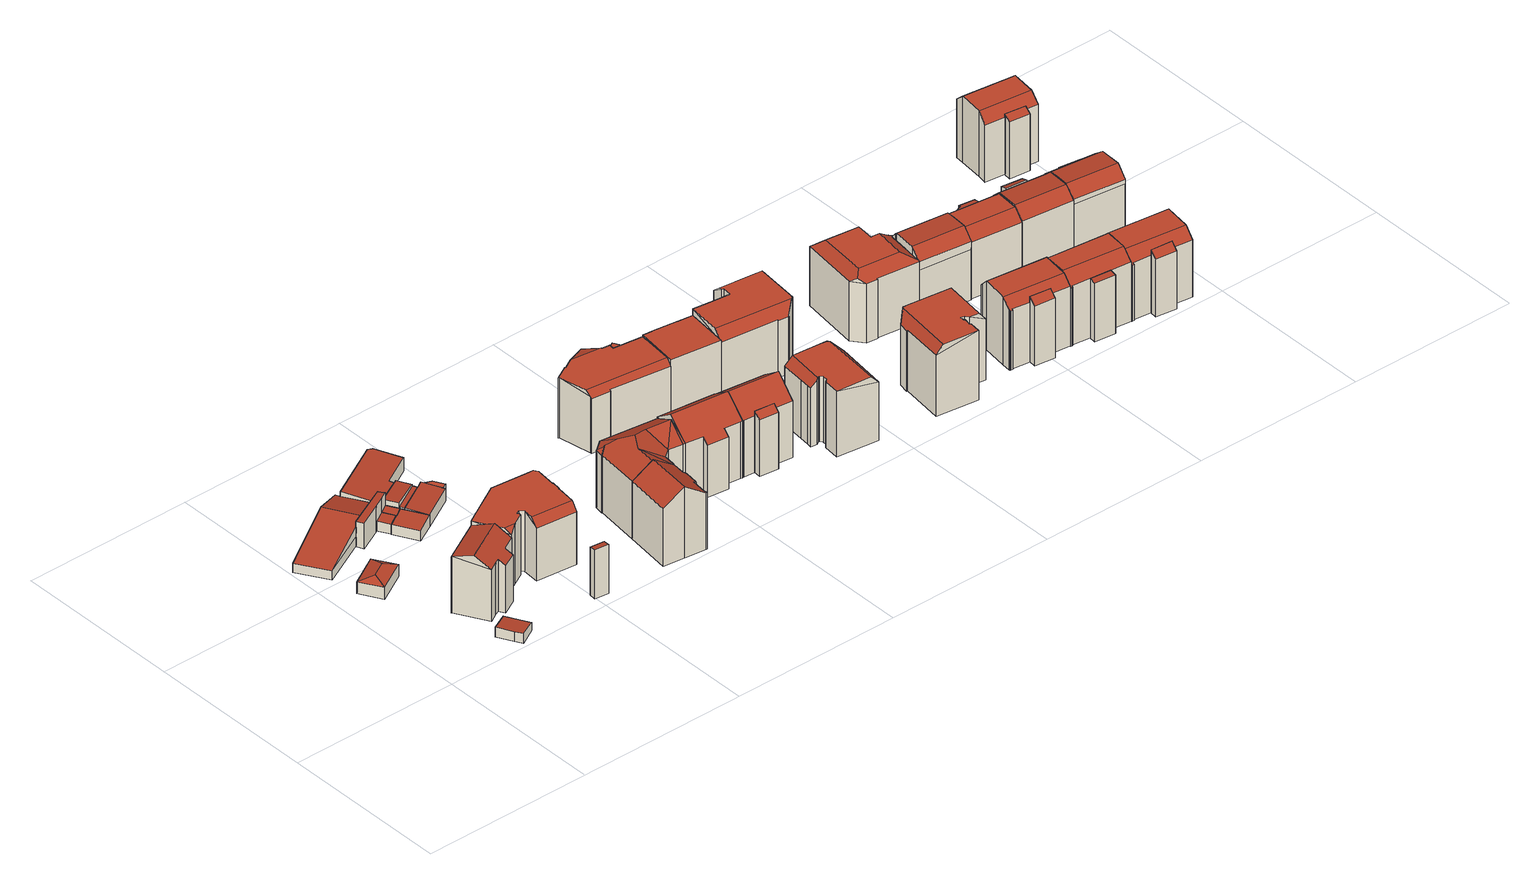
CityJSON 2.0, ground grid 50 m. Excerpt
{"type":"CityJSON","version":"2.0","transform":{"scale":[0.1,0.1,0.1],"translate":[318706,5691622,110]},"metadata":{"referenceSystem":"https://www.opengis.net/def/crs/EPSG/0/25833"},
"CityObjects":{
"building1":{"type":"Building","attributes":{"Dachtyp_tdc":"tdcHipRoof","Gemeindeschluessel":14713000,"Dachneigung":18.07,"QualitaetDacherkennung":78,"Geometrietyp2DReferenz":"3000","function":"31001_2000","roofType":"3200","measuredHeight":4.91},"geometry":[{"type":"MultiSurface","lod":"2","boundaries":[[[0,1,2,3]],[[1,4,5,2]],[[4,6,7,5]],[[6,0,3,7]],[[4,1,8]],[[0,6,9]],[[1,0,9,8]],[[6,4,8,9]],[[3,2,5,7]]],"semantics":{"surfaces":[{"type":"WallSurface"},{"type":"RoofSurface"},{"type":"GroundSurface"}],"values":[0,0,0,0,1,1,1,1,2]}}]},
"building2":{"type":"Building","attributes":{"Dachtyp_tdc":"tdcPolyFlatRoof","Gemeindeschluessel":14713000,"Dachneigung":5.74,"QualitaetDacherkennung":55,"Geometrietyp2DReferenz":"3000","function":"31001_9998","roofType":"2100","measuredHeight":3.02},"geometry":[{"type":"MultiSurface","lod":"2","boundaries":[[[10,11,12,13]],[[11,14,15,12]],[[14,16,17,15]],[[16,18,19,17]],[[18,20,21,19]],[[20,22,23,21]],[[22,10,13,23]],[[22,20,18,16,14,11,10]],[[13,12,15,17,19,21,23]]],"semantics":{"surfaces":[{"type":"WallSurface"},{"type":"RoofSurface"},{"type":"GroundSurface"}],"values":[0,0,0,0,0,0,0,1,2]}}]},
"building3":{"type":"Building","attributes":{"Dachtyp_tdc":"tdcFreeFormRoof","Gemeindeschluessel":14713000,"Dachneigung":18.48,"QualitaetDacherkennung":32,"Geometrietyp2DReferenz":"3000","function":"31001_9998","roofType":"5000","measuredHeight":19.09},"geometry":[{"type":"MultiSurface","lod":"2","boundaries":[[[24,25,26,27]],[[25,28,29,26]],[[28,30,31,29]],[[30,32,33,31]],[[32,34,35,33]],[[34,36,37,35]],[[36,38,39,37]],[[38,40,41,39]],[[40,42,43,41]],[[42,24,27,43]],[[44,45,25,24,42]],[[30,28,45,44,40,38,36,34,32]],[[28,25,45]],[[42,40,44]],[[27,26,29,31,33,35,37,39,41,43]]],"semantics":{"surfaces":[{"type":"WallSurface"},{"type":"RoofSurface"},{"type":"GroundSurface"}],"values":[0,0,0,0,0,0,0,0,0,0,1,1,0,0,2]}}]},
"building4":{"type":"Building","attributes":{"Gemeindeschluessel":14713000,"Geometrietyp2DReferenz":"3000","function":"31001_2000","roofType":"9999"},"children":["building4-1","building4-2"]},
"building4-1":{"type":"BuildingPart","attributes":{"Dachtyp_tdc":"tdcGableRoof","Dachneigung":11,"QualitaetDacherkennung":10,"Geometrietyp2DReferenz":"3000","roofType":"3100","measuredHeight":6.54},"parents":["building4"],"geometry":[{"type":"MultiSurface","lod":"2","boundaries":[[[46,47,48,49]],[[47,50,51,48]],[[50,52,53,51]],[[54,55,56,57]],[[55,46,49,56]],[[46,55,58,59,60]],[[61,62,63,60,59]],[[47,63,62,50]],[[46,60,63,47]],[[50,62,61,52]],[[54,58,55]],[[49,48,51,53,57,56]],[[57,53,52,54]],[[52,61,59,58,54]]],"semantics":{"surfaces":[{"type":"WallSurface"},{"type":"RoofSurface"},{"type":"GroundSurface"},{"type":"ClosureSurface"}],"values":[0,0,0,0,0,1,1,0,0,0,0,2,3,3]}}]},
"building4-2":{"type":"BuildingPart","attributes":{"Dachtyp_tdc":"tdcPolyFlatRoof","Dachneigung":2.88,"QualitaetDacherkennung":44,"Geometrietyp2DReferenz":"3000","roofType":"2100","measuredHeight":7.7},"parents":["building4"],"geometry":[{"type":"MultiSurface","lod":"2","boundaries":[[[64,65,66,53,52,61]],[[65,67,68,66]],[[67,69,70,68]],[[69,71,72,70]],[[71,73,74,72]],[[73,75,58,54,57,74]],[[73,71,69,67,65,64,75]],[[57,53,66,68,70,72,74]],[[61,59,58,75,64]],[[52,53,57,54]],[[52,54,58,59,61]]],"semantics":{"surfaces":[{"type":"WallSurface"},{"type":"RoofSurface"},{"type":"GroundSurface"},{"type":"ClosureSurface"}],"values":[0,0,0,0,0,0,1,2,0,3,3]}}]},
"building5":{"type":"Building","attributes":{"Dachtyp_tdc":"tdcPolyFlatRoof","Gemeindeschluessel":14713000,"Dachneigung":5.19,"QualitaetDacherkennung":68,"Geometrietyp2DReferenz":"3000","function":"31001_2000","roofType":"2100","measuredHeight":3.35},"geometry":[{"type":"MultiSurface","lod":"2","boundaries":[[[76,77,78,79]],[[77,80,81,78]],[[80,82,83,81]],[[82,76,79,83]],[[82,80,77,76]],[[79,78,81,83]]],"semantics":{"surfaces":[{"type":"WallSurface"},{"type":"RoofSurface"},{"type":"GroundSurface"}],"values":[0,0,0,0,1,2]}}]},
"building6":{"type":"Building","attributes":{"Dachtyp_tdc":"tdcPolyFlatRoof","Gemeindeschluessel":14713000,"Dachneigung":5.68,"QualitaetDacherkennung":76,"Geometrietyp2DReferenz":"3000","function":"31001_2000","roofType":"2100","measuredHeight":3.63},"geometry":[{"type":"MultiSurface","lod":"2","boundaries":[[[80,84,85,86]],[[84,87,88,85]],[[87,89,90,88]],[[89,91,92,90]],[[91,93,94,92]],[[91,89,87,84,80,93]],[[94,86,85,88,90,92]],[[93,80,86,94]]],"semantics":{"surfaces":[{"type":"WallSurface"},{"type":"RoofSurface"},{"type":"GroundSurface"}],"values":[0,0,0,0,0,1,2,0]}}]},
"building7":{"type":"Building","attributes":{"Dachtyp_tdc":"tdcPolyFlatRoof","Gemeindeschluessel":14713000,"Dachneigung":4.72,"QualitaetDacherkennung":60,"Geometrietyp2DReferenz":"3000","function":"31001_2000","roofType":"2100","measuredHeight":3.56},"geometry":[{"type":"MultiSurface","lod":"2","boundaries":[[[77,95,96,78]],[[95,97,98,96]],[[97,87,99,98]],[[87,84,100,99]],[[84,80,81,100]],[[80,77,78,81]],[[80,84,87,97,95,77]],[[78,96,98,99,100,81]]],"semantics":{"surfaces":[{"type":"WallSurface"},{"type":"RoofSurface"},{"type":"GroundSurface"}],"values":[0,0,0,0,0,0,1,2]}}]},
"building8":{"type":"Building","attributes":{"Dachtyp_tdc":"tdcPolyFlatRoof","Gemeindeschluessel":14713000,"Dachneigung":9.49,"QualitaetDacherkennung":39,"Geometrietyp2DReferenz":"3000","function":"31001_9998","roofType":"2100","measuredHeight":14.93},"geometry":[{"type":"MultiSurface","lod":"2","boundaries":[[[101,102,103,104]],[[102,105,106,103]],[[105,107,108,106]],[[107,101,104,108]],[[107,105,102,101]],[[104,103,106,108]]],"semantics":{"surfaces":[{"type":"WallSurface"},{"type":"RoofSurface"},{"type":"GroundSurface"}],"values":[0,0,0,0,1,2]}}]},
"building9":{"type":"Building","attributes":{"Dachtyp_tdc":"tdcFreeFormRoof","Gemeindeschluessel":14713000,"Dachneigung":0.227,"QualitaetDacherkennung":44,"Geometrietyp2DReferenz":"3000","function":"31001_9998","roofType":"5000","measuredHeight":18.37},"geometry":[{"type":"MultiSurface","lod":"2","boundaries":[[[109,110,111,112]],[[110,113,114,111]],[[113,115,116,114]],[[115,117,118,116]],[[117,119,120,118]],[[119,121,122,120]],[[121,123,124,122]],[[123,125,126,124]],[[125,127,128,126]],[[127,129,130,128]],[[129,131,132,130]],[[131,133,134,132]],[[133,135,136,134]],[[135,137,138,136]],[[137,139,140,138]],[[139,141,142,140]],[[141,109,112,142]],[[143,144,117]],[[135,145,146,137]],[[147,123,121,148]],[[148,119,144,143,115,113,110,109,141,139,146,145,133,131,129,127,125,147]],[[125,123,147]],[[135,133,145]],[[139,137,146]],[[117,115,143]],[[121,119,148]],[[119,117,144]],[[112,111,114,116,118,120,122,124,126,128,130,132,134,136,138,140,142]]],"semantics":{"surfaces":[{"type":"WallSurface"},{"type":"RoofSurface"},{"type":"GroundSurface"}],"values":[0,0,0,0,0,0,0,0,0,0,0,0,0,0,0,0,0,1,1,1,1,0,0,0,0,0,0,2]}}]},
"building10":{"type":"Building","attributes":{"Dachtyp_tdc":"tdcPolyFlatRoof","Gemeindeschluessel":14713000,"Dachneigung":3.42,"QualitaetDacherkennung":77,"Geometrietyp2DReferenz":"3000","function":"31001_2000","roofType":"2100","measuredHeight":5.29},"geometry":[{"type":"MultiSurface","lod":"2","boundaries":[[[149,150,151,152]],[[150,153,154,151]],[[153,155,156,154]],[[155,157,158,156]],[[157,149,152,158]],[[157,155,153,150,149]],[[152,151,154,156,158]]],"semantics":{"surfaces":[{"type":"WallSurface"},{"type":"RoofSurface"},{"type":"GroundSurface"}],"values":[0,0,0,0,0,1,2]}}]},
"building11":{"type":"Building","attributes":{"Dachtyp_tdc":"tdcPolyFlatRoof","Gemeindeschluessel":14713000,"Dachneigung":5.89,"QualitaetDacherkennung":80,"Geometrietyp2DReferenz":"3000","function":"31001_2000","roofType":"2100","measuredHeight":5},"geometry":[{"type":"MultiSurface","lod":"2","boundaries":[[[159,160,161,162]],[[160,163,164,161]],[[163,165,166,164]],[[165,167,168,166]],[[167,169,170,168]],[[169,171,172,170]],[[171,159,162,172]],[[171,169,167,165,163,160,159]],[[162,161,164,166,168,170,172]]],"semantics":{"surfaces":[{"type":"WallSurface"},{"type":"RoofSurface"},{"type":"GroundSurface"}],"values":[0,0,0,0,0,0,0,1,2]}}]},
"building12":{"type":"Building","attributes":{"Gemeindeschluessel":14713000,"Geometrietyp2DReferenz":"3000","function":"31001_2000","roofType":"9999"},"children":["building12-1","building12-2","building12-3"]},
"building12-1":{"type":"BuildingPart","attributes":{"Dachtyp_tdc":"tdcPolyFlatRoof","Dachneigung":3.79,"QualitaetDacherkennung":78,"Geometrietyp2DReferenz":"3000","roofType":"2100","measuredHeight":4.18},"parents":["building12"],"geometry":[{"type":"MultiSurface","lod":"2","boundaries":[[[89,173,174,90]],[[175,176,177,178,179]],[[180,181,182,183,184]],[[181,89,90,182]],[[181,180,176,175,173,89]],[[90,174,179,178,183,182]],[[179,174,173,175]],[[180,184,177,176]],[[184,183,178,177]]],"semantics":{"surfaces":[{"type":"WallSurface"},{"type":"RoofSurface"},{"type":"GroundSurface"},{"type":"ClosureSurface"}],"values":[0,0,0,0,1,2,3,0,3]}}]},
"building12-2":{"type":"BuildingPart","attributes":{"Dachtyp_tdc":"tdcPolyFlatRoof","Dachneigung":0,"QualitaetDacherkennung":67,"Geometrietyp2DReferenz":"3000","roofType":"1000","measuredHeight":3.18},"parents":["building12"],"geometry":[{"type":"MultiSurface","lod":"2","boundaries":[[[177,185,186,178]],[[185,187,188,186]],[[187,189,190,188]],[[189,184,183,190]],[[184,189,187,185,177]],[[178,186,188,190,183]],[[178,183,184,177]]],"semantics":{"surfaces":[{"type":"WallSurface"},{"type":"RoofSurface"},{"type":"GroundSurface"},{"type":"ClosureSurface"}],"values":[0,0,0,0,1,2,3]}}]},
"building12-3":{"type":"BuildingPart","attributes":{"Dachtyp_tdc":"tdcPolyFlatRoof","Dachneigung":3.1,"QualitaetDacherkennung":46,"Geometrietyp2DReferenz":"3000","roofType":"2100","measuredHeight":4.29},"parents":["building12"],"geometry":[{"type":"MultiSurface","lod":"2","boundaries":[[[191,192,88,174,173]],[[192,193,156,88]],[[193,194,154,156]],[[194,195,175,179,154]],[[195,194,193,192,191]],[[174,88,156,154,179]],[[173,175,195,191]],[[173,174,179,175]]],"semantics":{"surfaces":[{"type":"WallSurface"},{"type":"RoofSurface"},{"type":"GroundSurface"},{"type":"ClosureSurface"}],"values":[0,0,0,0,1,2,0,3]}}]},
"building13":{"type":"Building","attributes":{"Dachtyp_tdc":"tdcGableRoof","Gemeindeschluessel":14713000,"Dachneigung":33.8,"QualitaetDacherkennung":91,"Geometrietyp2DReferenz":"3000","function":"31001_9998","roofType":"3100","measuredHeight":21.6},"geometry":[{"type":"MultiSurface","lod":"2","boundaries":[[[196,197,198,199]],[[197,200,201,198]],[[200,202,203,201]],[[202,204,205,203]],[[204,206,207,205]],[[206,208,209,207]],[[208,210,211,209]],[[210,212,213,211]],[[212,214,215,213]],[[214,216,217,215]],[[216,218,219,217]],[[218,220,221,219]],[[220,222,223,221]],[[222,224,225,223]],[[224,196,199,225]],[[220,218,216,214]],[[214,212,210,208,206,204,202,200,197,196,224,222,220]],[[199,198,201,203,205,207,209,211,213,215,217,219,221,223,225]]],"semantics":{"surfaces":[{"type":"WallSurface"},{"type":"RoofSurface"},{"type":"GroundSurface"}],"values":[0,0,0,0,0,0,0,0,0,0,0,0,0,0,0,1,1,2]}}]},
"building14":{"type":"Building","attributes":{"Dachtyp_tdc":"tdcFreeFormRoof","Gemeindeschluessel":14713000,"Dachneigung":29.06,"QualitaetDacherkennung":11,"Geometrietyp2DReferenz":"3000","function":"31001_9998","roofType":"5000","measuredHeight":21.91},"geometry":[{"type":"MultiSurface","lod":"2","boundaries":[[[226,227,228,219]],[[227,229,230,228]],[[229,231,232,230]],[[231,233,234,232]],[[233,235,236,234]],[[235,237,238,236]],[[237,239,240,238]],[[239,241,242,240]],[[241,243,244,242]],[[243,245,246,244]],[[245,247,248,246]],[[247,222,223,248]],[[222,226,219,223]],[[245,222,247]],[[249,222,245]],[[222,249,250]],[[251,252,249,245,243]],[[253,241,239]],[[253,243,241]],[[243,253,251]],[[253,239,237]],[[254,252,251,253,237,235]],[[255,256,257,254,235,233]],[[255,233,231]],[[256,255,231,229]],[[257,256,229,227]],[[250,249,252,254,257,227,226]],[[250,226,222]],[[219,228,230,232,234,236,238,240,242,244,246,248,223]]],"semantics":{"surfaces":[{"type":"WallSurface"},{"type":"RoofSurface"},{"type":"GroundSurface"}],"values":[0,0,0,0,0,0,0,0,0,0,0,0,0,1,1,1,1,1,1,1,0,1,1,1,1,1,1,0,2]}}]},
"building15":{"type":"Building","attributes":{"Dachtyp_tdc":"tdcFreeFormRoof","Gemeindeschluessel":14713000,"Dachneigung":38.39,"QualitaetDacherkennung":67,"Geometrietyp2DReferenz":"3000","function":"31001_9998","roofType":"5000","measuredHeight":22.38},"geometry":[{"type":"MultiSurface","lod":"2","boundaries":[[[258,259,260,261]],[[259,262,240,260]],[[262,263,238,240]],[[263,264,265,238]],[[264,266,267,265]],[[266,268,269,267]],[[268,270,271,269]],[[270,272,273,271]],[[272,258,261,273]],[[274,264,263,275]],[[259,258,272,270,268,266,274,275,262]],[[263,262,275]],[[266,264,274]],[[261,260,240,238,265,267,269,271,273]]],"semantics":{"surfaces":[{"type":"WallSurface"},{"type":"RoofSurface"},{"type":"GroundSurface"}],"values":[0,0,0,0,0,0,0,0,0,1,1,0,0,2]}}]},
"building16":{"type":"Building","attributes":{"Dachtyp_tdc":"tdcFreeFormRoof","Gemeindeschluessel":14713000,"Dachneigung":1.57,"QualitaetDacherkennung":54,"Geometrietyp2DReferenz":"3000","function":"31001_9998","roofType":"5000","measuredHeight":18.55},"geometry":[{"type":"MultiSurface","lod":"2","boundaries":[[[276,277,278,279]],[[277,280,281,278]],[[280,282,283,281]],[[282,284,285,283]],[[284,286,287,285]],[[286,288,289,287]],[[288,290,291,289]],[[290,292,293,291]],[[292,294,295,293]],[[294,296,297,295]],[[296,298,299,297]],[[298,300,301,299]],[[300,302,303,301]],[[302,276,279,303]],[[280,277,276,304,305,284,282]],[[306,294,307]],[[304,302,300,298,296,306,307,292,290,288,286,305]],[[296,294,306]],[[276,302,304]],[[286,284,305]],[[294,292,307]],[[279,278,281,283,285,287,289,291,293,295,297,299,301,303]]],"semantics":{"surfaces":[{"type":"WallSurface"},{"type":"RoofSurface"},{"type":"GroundSurface"}],"values":[0,0,0,0,0,0,0,0,0,0,0,0,0,0,1,1,1,0,0,0,0,2]}}]},
"building17":{"type":"Building","attributes":{"Gemeindeschluessel":14713000,"Geometrietyp2DReferenz":"3000","function":"31001_9998","roofType":"9999"},"children":["building17-1","building17-2"]},
"building17-1":{"type":"BuildingPart","attributes":{"Dachtyp_tdc":"tdcPolyFlatRoof","Dachneigung":35.93,"QualitaetDacherkennung":32,"Geometrietyp2DReferenz":"3000","roofType":"2100","measuredHeight":18.61},"parents":["building17"],"geometry":[{"type":"MultiSurface","lod":"2","boundaries":[[[308,309,310,311,312]],[[309,313,314,310]],[[313,315,316,314]],[[315,317,318,316]],[[317,319,320,318]],[[319,317,315,313,309,308]],[[311,310,314,316,318]],[[312,320,319,308]],[[312,311,318,320]]],"semantics":{"surfaces":[{"type":"WallSurface"},{"type":"RoofSurface"},{"type":"GroundSurface"},{"type":"ClosureSurface"}],"values":[0,0,0,0,0,1,2,0,3]}}]},
"building17-2":{"type":"BuildingPart","attributes":{"Dachtyp_tdc":"tdcGableRoof","Dachneigung":39.02,"QualitaetDacherkennung":74,"Geometrietyp2DReferenz":"3000","roofType":"3100","measuredHeight":22.21},"parents":["building17"],"geometry":[{"type":"MultiSurface","lod":"2","boundaries":[[[320,321,322,318]],[[321,266,323,322]],[[266,324,325,323]],[[324,326,327,325]],[[326,328,329,327]],[[328,330,331,329]],[[330,332,333,331]],[[332,334,335,333]],[[334,336,310,335]],[[336,312,311,310]],[[332,330,328,326,324]],[[324,266,321,320,312,336,334,332]],[[311,318,322,323,325,327,329,331,333,335,310]],[[320,318,311,312]]],"semantics":{"surfaces":[{"type":"WallSurface"},{"type":"RoofSurface"},{"type":"GroundSurface"},{"type":"ClosureSurface"}],"values":[0,0,0,0,0,0,0,0,0,0,1,1,2,3]}}]},
"building18":{"type":"Building","attributes":{"Dachtyp_tdc":"tdcPolyFlatRoof","Gemeindeschluessel":14713000,"Dachneigung":0,"QualitaetDacherkennung":0,"Geometrietyp2DReferenz":"3000","BezugspunktDach":"2000","function":"31001_9998","measuredHeight":3},"geometry":[{"type":"MultiSurface","lod":"2","boundaries":[[[337,338,339,340]],[[340,339,341,342]],[[339,338,343,341]],[[338,337,344,343]],[[337,340,342,344]],[[342,341,343,344]]],"semantics":{"surfaces":[{"type":"RoofSurface"},{"type":"WallSurface"},{"type":"GroundSurface"}],"values":[0,1,1,1,1,2]}}]},
"building19":{"type":"Building","attributes":{"Gemeindeschluessel":14713000,"Geometrietyp2DReferenz":"3000","function":"31001_9998","roofType":"9999"},"children":["building19-1","building19-2"]},
"building19-1":{"type":"BuildingPart","attributes":{"Dachtyp_tdc":"tdcPolyFlatRoof","Dachneigung":0,"QualitaetDacherkennung":31,"Geometrietyp2DReferenz":"3000","roofType":"1000","measuredHeight":18.47},"parents":["building19"],"geometry":[{"type":"MultiSurface","lod":"2","boundaries":[[[345,346,347]],[[345,348,349,346]],[[348,350,351,349]],[[350,352,353,351]],[[352,354,355,353]],[[354,356,357,355]],[[356,358,357]],[[354,352,350,348,345,356]],[[346,349,351,353,355,357]],[[347,358,356,345]],[[347,346,357,358]]],"semantics":{"surfaces":[{"type":"WallSurface"},{"type":"RoofSurface"},{"type":"GroundSurface"},{"type":"ClosureSurface"}],"values":[0,0,0,0,0,0,0,1,2,0,3]}}]},
"building19-2":{"type":"BuildingPart","attributes":{"Dachtyp_tdc":"tdcPolyFlatRoof","Dachneigung":27.73,"QualitaetDacherkennung":51,"Geometrietyp2DReferenz":"3000","roofType":"2100","measuredHeight":17.2},"parents":["building19"],"geometry":[{"type":"MultiSurface","lod":"2","boundaries":[[[359,360,361,362]],[[360,363,364,361]],[[363,347,346,364]],[[363,360,359,358,347]],[[346,362,357,362,361,364]],[[358,357,362,359]],[[358,359,362,346,347]]],"semantics":{"surfaces":[{"type":"WallSurface"},{"type":"RoofSurface"},{"type":"GroundSurface"},{"type":"ClosureSurface"}],"values":[0,0,0,1,2,3,3]}}]},
"building20":{"type":"Building","attributes":{"Dachtyp_tdc":"tdcPolyFlatRoof","Gemeindeschluessel":14713000,"Dachneigung":0,"QualitaetDacherkennung":54,"Geometrietyp2DReferenz":"3000","function":"31001_9998","roofType":"1000","measuredHeight":3.31},"geometry":[{"type":"MultiSurface","lod":"2","boundaries":[[[365,366,367,368]],[[366,369,370,367]],[[369,371,372,370]],[[371,373,374,372]],[[373,365,368,374]],[[373,371,369,366,365]],[[368,367,370,372,374]]],"semantics":{"surfaces":[{"type":"WallSurface"},{"type":"RoofSurface"},{"type":"GroundSurface"}],"values":[0,0,0,0,0,1,2]}}]},
"building21":{"type":"Building","attributes":{"Dachtyp_tdc":"tdcFreeFormRoof","Gemeindeschluessel":14713000,"Dachneigung":42.99,"QualitaetDacherkennung":1,"Geometrietyp2DReferenz":"3000","function":"31001_9998","roofType":"5000","measuredHeight":5.32},"geometry":[{"type":"MultiSurface","lod":"2","boundaries":[[[375,376,377,378]],[[376,379,380,377]],[[379,381,382,380]],[[381,383,384,382]],[[383,375,378,384]],[[381,379,385,386,383]],[[386,385,376,375]],[[379,376,385]],[[375,383,386]],[[378,377,380,382,384]]],"semantics":{"surfaces":[{"type":"WallSurface"},{"type":"RoofSurface"},{"type":"GroundSurface"}],"values":[0,0,0,0,0,1,1,0,0,2]}}]},
"building22":{"type":"Building","attributes":{"Dachtyp_tdc":"tdcFreeFormRoof","Gemeindeschluessel":14713000,"Dachneigung":1.18,"QualitaetDacherkennung":62,"Geometrietyp2DReferenz":"3000","function":"31001_9998","roofType":"5000","measuredHeight":20.07},"geometry":[{"type":"MultiSurface","lod":"2","boundaries":[[[387,388,389,390]],[[388,391,392,389]],[[391,393,394,392]],[[393,395,396,394]],[[395,397,398,396]],[[397,399,400,398]],[[399,401,402,400]],[[401,403,404,402]],[[403,405,406,404]],[[405,407,408,406]],[[407,409,410,408]],[[409,411,412,410]],[[411,413,414,412]],[[413,415,416,414]],[[415,417,418,416]],[[417,419,420,418]],[[419,387,390,420]],[[393,421,422,405,403,401,399,397,395]],[[413,411,423,424]],[[424,423,409,407,422,421,391,388,387,419,417,415]],[[407,405,422]],[[411,409,423]],[[415,413,424]],[[393,391,421]],[[390,389,392,394,396,398,400,402,404,406,408,410,412,414,416,418,420]]],"semantics":{"surfaces":[{"type":"WallSurface"},{"type":"RoofSurface"},{"type":"GroundSurface"}],"values":[0,0,0,0,0,0,0,0,0,0,0,0,0,0,0,0,0,1,1,1,0,0,0,0,2]}}]},
"building23":{"type":"Building","attributes":{"Dachtyp_tdc":"tdcFreeFormRoof","Gemeindeschluessel":14713000,"Dachneigung":0.064,"QualitaetDacherkennung":53,"Geometrietyp2DReferenz":"3000","function":"31001_9998","roofType":"5000","measuredHeight":20.07},"geometry":[{"type":"MultiSurface","lod":"2","boundaries":[[[425,426,427,428]],[[426,429,430,427]],[[429,431,432,430]],[[431,433,434,432]],[[433,435,436,434]],[[435,437,438,436]],[[437,439,440,438]],[[439,441,442,440]],[[441,443,444,442]],[[443,445,446,444]],[[445,447,448,446]],[[447,449,450,448]],[[449,451,452,450]],[[451,453,454,452]],[[453,455,456,454]],[[455,457,458,456]],[[457,425,428,458]],[[425,457,455,453,459,460,426]],[[461,447,445,443,462]],[[451,449,461,462,441,439,437,435,433,431,429,460,459]],[[429,426,460]],[[443,441,462]],[[449,447,461]],[[453,451,459]],[[428,427,430,432,434,436,438,440,442,444,446,448,450,452,454,456,458]]],"semantics":{"surfaces":[{"type":"WallSurface"},{"type":"RoofSurface"},{"type":"GroundSurface"}],"values":[0,0,0,0,0,0,0,0,0,0,0,0,0,0,0,0,0,1,1,1,0,0,0,0,2]}}]},
"building24":{"type":"Building","attributes":{"Dachtyp_tdc":"tdcFreeFormRoof","Gemeindeschluessel":14713000,"Dachneigung":0.113,"QualitaetDacherkennung":57,"Geometrietyp2DReferenz":"3000","function":"31001_9998","roofType":"5000","measuredHeight":21.11},"geometry":[{"type":"MultiSurface","lod":"2","boundaries":[[[463,464,465,466]],[[464,467,468,465]],[[467,469,470,468]],[[469,471,472,470]],[[471,473,474,472]],[[473,475,476,474]],[[475,477,478,476]],[[477,479,480,478]],[[479,481,482,480]],[[481,483,484,482]],[[483,485,486,484]],[[485,487,488,486]],[[487,489,490,488]],[[489,491,492,490]],[[491,493,494,492]],[[493,495,496,494]],[[495,463,466,496]],[[479,477,475,497,498]],[[499,500,469,467,464,463]],[[485,483,481,498,497,473,471,500,499,495,493,491,489,487]],[[481,479,498]],[[475,473,497]],[[463,495,499]],[[471,469,500]],[[466,465,468,470,472,474,476,478,480,482,484,486,488,490,492,494,496]]],"semantics":{"surfaces":[{"type":"WallSurface"},{"type":"RoofSurface"},{"type":"GroundSurface"}],"values":[0,0,0,0,0,0,0,0,0,0,0,0,0,0,0,0,0,1,1,1,0,0,0,0,2]}}]},
"building25":{"type":"Building","attributes":{"Dachtyp_tdc":"tdcFreeFormRoof","Gemeindeschluessel":14713000,"Dachneigung":0.987,"QualitaetDacherkennung":56,"Geometrietyp2DReferenz":"3000","function":"31001_9998","roofType":"5000","measuredHeight":20.67},"geometry":[{"type":"MultiSurface","lod":"2","boundaries":[[[501,502,503,504]],[[502,505,506,503]],[[505,507,508,506]],[[507,509,510,508]],[[509,511,512,510]],[[511,513,514,512]],[[513,515,516,514]],[[515,517,518,516]],[[517,519,520,518]],[[519,521,522,520]],[[521,523,524,522]],[[523,525,526,524]],[[525,527,528,526]],[[527,501,504,528]],[[529,530,501,527,525]],[[511,509,507,505,531,532,533,513]],[[534,535,521,519,517,515,533,532]],[[534,529,525,523,535]],[[532,531,502,530,529,534]],[[505,502,531]],[[502,501,530]],[[515,513,533]],[[523,521,535]],[[504,503,506,508,510,512,514,516,518,520,522,524,526,528]]],"semantics":{"surfaces":[{"type":"WallSurface"},{"type":"RoofSurface"},{"type":"GroundSurface"}],"values":[0,0,0,0,0,0,0,0,0,0,0,0,0,0,1,1,1,1,1,0,0,0,0,2]}}]},
"building26":{"type":"Building","attributes":{"Gemeindeschluessel":14713000,"Geometrietyp2DReferenz":"3000","function":"31001_9998","roofType":"9999"},"children":["building26-1","building26-2"]},
"building26-1":{"type":"BuildingPart","attributes":{"Dachtyp_tdc":"tdcPolyFlatRoof","Dachneigung":38.49,"QualitaetDacherkennung":30,"Geometrietyp2DReferenz":"3000","roofType":"2100","measuredHeight":19.89},"parents":["building26"],"geometry":[{"type":"MultiSurface","lod":"2","boundaries":[[[536,537,538,539,540]],[[537,541,542,538]],[[541,543,544,545,542]],[[546,543,541,537,536,547]],[[539,538,542,545,548]],[[549,544,543,546]],[[549,548,545,544]],[[540,549,546,547]],[[540,539,548,549]],[[536,540,547]]],"semantics":{"surfaces":[{"type":"WallSurface"},{"type":"RoofSurface"},{"type":"GroundSurface"},{"type":"ClosureSurface"}],"values":[0,0,0,1,2,0,3,0,3,0]}}]},
"building26-2":{"type":"BuildingPart","attributes":{"Dachtyp_tdc":"tdcCutGableRoof","Dachneigung":2.12,"QualitaetDacherkennung":68,"Geometrietyp2DReferenz":"3000","roofType":"9999","measuredHeight":20.95},"parents":["building26"],"geometry":[{"type":"MultiSurface","lod":"2","boundaries":[[[550,551,552,553]],[[551,554,555,552]],[[554,556,557,555]],[[556,558,559,557]],[[558,560,561,559]],[[560,562,563,561]],[[562,564,565,563]],[[564,566,567,565]],[[566,568,569,567]],[[568,540,539,569]],[[544,570,571,545]],[[570,572,573,571]],[[572,574,575,573]],[[574,576,577,575]],[[576,578,579,577]],[[578,580,581,579]],[[580,582,583,581]],[[582,550,553,583]],[[564,562,560,558,556,554,551,550,582]],[[580,578,576,574,572,570,544,549,540,568,566]],[[582,580,566,564]],[[553,552,555,557,559,561,563,565,567,569,539,548,545,571,573,575,577,579,581,583]],[[548,539,540,549]],[[544,545,548,549]]],"semantics":{"surfaces":[{"type":"WallSurface"},{"type":"RoofSurface"},{"type":"GroundSurface"},{"type":"ClosureSurface"}],"values":[0,0,0,0,0,0,0,0,0,0,0,0,0,0,0,0,0,0,1,1,1,2,3,3]}}]},
"building27":{"type":"Building","attributes":{"Dachtyp_tdc":"tdcFreeFormRoof","Gemeindeschluessel":14713000,"Dachneigung":3.65,"QualitaetDacherkennung":62,"Geometrietyp2DReferenz":"3000","function":"31001_9998","roofType":"5000","measuredHeight":20.7},"geometry":[{"type":"MultiSurface","lod":"2","boundaries":[[[584,585,586,587]],[[585,588,589,586]],[[588,590,591,589]],[[590,592,593,591]],[[592,594,595,593]],[[594,596,597,595]],[[596,598,599,597]],[[598,600,601,599]],[[600,602,603,601]],[[602,604,605,603]],[[604,606,607,605]],[[606,608,609,607]],[[608,610,611,609]],[[610,612,613,611]],[[612,614,615,613]],[[614,584,587,615]],[[616,617,618,619,598,596,620,621,622,623,624,625]],[[626,627,628,629]],[[630,624,623,631,628,627]],[[584,628,631,585]],[[585,631,623,588]],[[610,630,627,626,612]],[[608,625,624,630,610]],[[614,629,628,584]],[[612,626,629,614]],[[606,616,625,608]],[[588,623,622,590]],[[590,622,621,592]],[[592,621,620,594]],[[594,620,596]],[[600,619,618,602]],[[598,619,600]],[[602,618,617,604]],[[604,617,616,606]],[[587,586,589,591,593,595,597,599,601,603,605,607,609,611,613,615]]],"semantics":{"surfaces":[{"type":"WallSurface"},{"type":"RoofSurface"},{"type":"GroundSurface"}],"values":[0,0,0,0,0,0,0,0,0,0,0,0,0,0,0,0,1,1,1,0,0,0,0,0,0,0,0,0,0,0,0,0,0,0,2]}}]},
"building28":{"type":"Building","attributes":{"Gemeindeschluessel":14713000,"Geometrietyp2DReferenz":"3000","function":"31001_9998","roofType":"9999"},"children":["building28-1","building28-2"]},
"building28-1":{"type":"BuildingPart","attributes":{"Dachtyp_tdc":"tdcCutGableRoof","Dachneigung":0.145,"QualitaetDacherkennung":69,"Geometrietyp2DReferenz":"3000","roofType":"9999","measuredHeight":20.82},"parents":["building28"],"geometry":[{"type":"MultiSurface","lod":"2","boundaries":[[[562,632,633,634]],[[632,635,636,633]],[[635,637,638,636]],[[637,639,640,638]],[[639,641,642,640]],[[641,643,644,642]],[[643,645,646,644]],[[645,647,648,646]],[[647,649,650,648]],[[651,652,653,654]],[[652,655,656,653]],[[655,657,658,656]],[[657,659,660,658]],[[659,661,662,660]],[[661,663,664,662]],[[663,665,666,664]],[[665,562,634,666]],[[641,639,637,635,632,562,665]],[[663,661,659,657,655,652,651,649,647,645,643]],[[665,663,643,641]],[[634,633,636,638,640,642,644,646,648,650,654,653,656,658,660,662,664,666]],[[654,650,649,651]]],"semantics":{"surfaces":[{"type":"WallSurface"},{"type":"RoofSurface"},{"type":"GroundSurface"},{"type":"ClosureSurface"}],"values":[0,0,0,0,0,0,0,0,0,0,0,0,0,0,0,0,0,1,1,1,2,3]}}]},
"building28-2":{"type":"BuildingPart","attributes":{"Dachtyp_tdc":"tdcPolyFlatRoof","Dachneigung":7.87,"QualitaetDacherkennung":38,"Geometrietyp2DReferenz":"3000","roofType":"2100","measuredHeight":18.04},"parents":["building28"],"geometry":[{"type":"MultiSurface","lod":"2","boundaries":[[[667,668,651,654,669]],[[670,671,672,650,649]],[[671,667,669,672]],[[671,670,668,667]],[[669,654,650,672]],[[670,649,651,668]],[[649,650,654,651]]],"semantics":{"surfaces":[{"type":"WallSurface"},{"type":"RoofSurface"},{"type":"GroundSurface"},{"type":"ClosureSurface"}],"values":[0,0,0,1,2,0,3]}}]},
"building29":{"type":"Building","attributes":{"Gemeindeschluessel":14713000,"Geometrietyp2DReferenz":"3000","function":"31001_9998","roofType":"9999"},"children":["building29-1","building29-2"]},
"building29-1":{"type":"BuildingPart","attributes":{"Dachtyp_tdc":"tdcCutGableRoof","Dachneigung":1.87,"QualitaetDacherkennung":68,"Geometrietyp2DReferenz":"3000","roofType":"9999","measuredHeight":20.12},"parents":["building29"],"geometry":[{"type":"MultiSurface","lod":"2","boundaries":[[[673,616,674,675]],[[616,676,677,674]],[[676,678,679,677]],[[678,680,681,679]],[[680,682,683,681]],[[684,685,686,687]],[[685,688,689,686]],[[688,690,691,689]],[[690,692,693,691]],[[692,694,695,693]],[[694,696,697,695]],[[696,698,699,697]],[[698,700,701,699]],[[700,673,675,701]],[[690,688,685,684,702,682,680,678,676,616,673,700]],[[698,696,694,692]],[[700,698,692,690]],[[675,674,677,679,681,683,703,687,686,689,691,693,695,697,699,701]],[[702,703,683,682]],[[684,687,703,702]]],"semantics":{"surfaces":[{"type":"WallSurface"},{"type":"RoofSurface"},{"type":"GroundSurface"},{"type":"ClosureSurface"}],"values":[0,0,0,0,0,0,0,0,0,0,0,0,0,0,1,1,1,2,3,3]}}]},
"building29-2":{"type":"BuildingPart","attributes":{"Dachtyp_tdc":"tdcPolyFlatRoof","Dachneigung":8.3,"QualitaetDacherkennung":38,"Geometrietyp2DReferenz":"3000","roofType":"2100","measuredHeight":17.65},"parents":["building29"],"geometry":[{"type":"MultiSurface","lod":"2","boundaries":[[[704,705,706,683]],[[705,707,708,706]],[[707,709,710,708]],[[709,711,684,687,710]],[[704,683,682]],[[712,711,709,707,705,704]],[[706,708,710,687,703,683]],[[702,684,711,712]],[[702,703,687,684]],[[682,702,712,704]],[[682,683,703,702]]],"semantics":{"surfaces":[{"type":"WallSurface"},{"type":"RoofSurface"},{"type":"GroundSurface"},{"type":"ClosureSurface"}],"values":[0,0,0,0,0,1,2,0,3,0,3]}}]},
"building30":{"type":"Building","attributes":{"Gemeindeschluessel":14713000,"Geometrietyp2DReferenz":"3000","function":"31001_9998","roofType":"9999"},"children":["building30-1","building30-2"]},
"building30-1":{"type":"BuildingPart","attributes":{"Dachtyp_tdc":"tdcCutGableRoof","Dachneigung":3.21,"QualitaetDacherkennung":66,"Geometrietyp2DReferenz":"3000","roofType":"9999","measuredHeight":20.38},"parents":["building30"],"geometry":[{"type":"MultiSurface","lod":"2","boundaries":[[[713,714,715,716]],[[717,718,719,720]],[[718,721,722,719]],[[721,723,724,722]],[[723,725,726,724]],[[725,727,728,726]],[[727,729,730,728]],[[729,731,732,730]],[[731,733,734,732]],[[733,713,716,734]],[[723,721,718,717,714,713,733]],[[731,729,727,725]],[[733,731,725,723]],[[716,715,720,719,722,724,726,728,730,732,734]],[[720,715,714,717]]],"semantics":{"surfaces":[{"type":"WallSurface"},{"type":"RoofSurface"},{"type":"GroundSurface"},{"type":"ClosureSurface"}],"values":[0,0,0,0,0,0,0,0,0,0,1,1,1,2,3]}}]},
"building30-2":{"type":"BuildingPart","attributes":{"Dachtyp_tdc":"tdcPolyFlatRoof","Dachneigung":19.43,"QualitaetDacherkennung":40,"Geometrietyp2DReferenz":"3000","roofType":"2100","measuredHeight":18.2},"parents":["building30"],"geometry":[{"type":"MultiSurface","lod":"2","boundaries":[[[735,736,737,715,714]],[[736,738,739,737]],[[738,740,717,720,739]],[[740,738,736,735]],[[715,737,739,720]],[[714,717,740,735]],[[714,715,720,717]]],"semantics":{"surfaces":[{"type":"WallSurface"},{"type":"RoofSurface"},{"type":"GroundSurface"},{"type":"ClosureSurface"}],"values":[0,0,0,1,2,0,3]}}]},
"building31":{"type":"Building","attributes":{"Gemeindeschluessel":14713000,"Geometrietyp2DReferenz":"3000","function":"31001_9998","roofType":"9999"},"children":["building31-1","building31-2"]},
"building31-1":{"type":"BuildingPart","attributes":{"Dachtyp_tdc":"tdcPolyFlatRoof","Dachneigung":41.84,"QualitaetDacherkennung":29,"Geometrietyp2DReferenz":"3000","roofType":"2100","measuredHeight":19.24},"parents":["building31"],"geometry":[{"type":"MultiSurface","lod":"2","boundaries":[[[741,742,743,744,745]],[[746,747,748,749,750]],[[747,751,752,748]],[[751,741,745,752]],[[751,747,746,742,741]],[[745,744,749,748,752]],[[750,743,742,746]],[[750,749,744,743]]],"semantics":{"surfaces":[{"type":"WallSurface"},{"type":"RoofSurface"},{"type":"GroundSurface"},{"type":"ClosureSurface"}],"values":[0,0,0,0,1,2,0,3]}}]},
"building31-2":{"type":"BuildingPart","attributes":{"Dachtyp_tdc":"tdcCutGableRoof","Dachneigung":1.94,"QualitaetDacherkennung":70,"Geometrietyp2DReferenz":"3000","roofType":"9999","measuredHeight":20.43},"parents":["building31"],"geometry":[{"type":"MultiSurface","lod":"2","boundaries":[[[753,754,755,756]],[[754,757,758,755]],[[757,759,760,758]],[[759,761,762,760]],[[761,763,764,762]],[[763,765,766,764]],[[765,767,768,766]],[[767,769,770,768]],[[769,771,748,770]],[[771,750,749,748]],[[743,772,773,744]],[[772,774,775,773]],[[774,776,777,775]],[[776,778,779,777]],[[778,780,781,779]],[[780,782,783,781]],[[782,784,785,783]],[[784,786,787,785]],[[786,788,789,787]],[[788,753,756,789]],[[765,763,761,759,757,754,753,788]],[[786,784,782,780,778,776,774,772,743,750,771,769,767]],[[788,786,767,765]],[[756,755,758,760,762,764,766,768,770,748,749,744,773,775,777,779,781,783,785,787,789]],[[743,744,749,750]]],"semantics":{"surfaces":[{"type":"WallSurface"},{"type":"RoofSurface"},{"type":"GroundSurface"},{"type":"ClosureSurface"}],"values":[0,0,0,0,0,0,0,0,0,0,0,0,0,0,0,0,0,0,0,0,1,1,1,2,3]}}]},
"building32":{"type":"Building","attributes":{"Dachtyp_tdc":"tdcFreeFormRoof","Gemeindeschluessel":14713000,"Dachneigung":4.02,"QualitaetDacherkennung":64,"Geometrietyp2DReferenz":"3000","function":"31001_9998","roofType":"5000","measuredHeight":20.51},"geometry":[{"type":"MultiSurface","lod":"2","boundaries":[[[790,791,792,793]],[[791,794,795,792]],[[794,796,797,795]],[[796,798,799,797]],[[798,800,801,799]],[[800,802,803,801]],[[802,804,805,803]],[[804,806,807,805]],[[806,808,809,807]],[[808,810,811,809]],[[810,812,813,811]],[[812,814,815,813]],[[814,816,817,815]],[[816,818,819,817]],[[818,790,793,819]],[[820,821,822,823,818,816,824,825,826,827,828]],[[829,830,831,832]],[[827,833,831,830,828]],[[806,831,833,808]],[[808,833,827,826,810]],[[804,832,831,806]],[[802,829,832,804]],[[800,830,829,802]],[[798,828,830,800]],[[796,820,828,798]],[[810,826,825,812]],[[812,825,824,814]],[[814,824,816]],[[790,823,822,791]],[[818,823,790]],[[791,822,821,794]],[[794,821,820,796]],[[793,792,795,797,799,801,803,805,807,809,811,813,815,817,819]]],"semantics":{"surfaces":[{"type":"WallSurface"},{"type":"RoofSurface"},{"type":"GroundSurface"}],"values":[0,0,0,0,0,0,0,0,0,0,0,0,0,0,0,1,1,1,0,0,0,0,0,0,0,0,0,0,0,0,0,0,2]}}]},
"building33":{"type":"Building","attributes":{"Gemeindeschluessel":14713000,"Geometrietyp2DReferenz":"3000","function":"31001_9998","roofType":"9999"},"children":["building33-1","building33-2"]},
"building33-1":{"type":"BuildingPart","attributes":{"Dachtyp_tdc":"tdcCutGableRoof","Dachneigung":1.57,"QualitaetDacherkennung":66,"Geometrietyp2DReferenz":"3000","roofType":"9999","measuredHeight":20.21},"parents":["building33"],"geometry":[{"type":"MultiSurface","lod":"2","boundaries":[[[834,835,836,837]],[[835,838,839,836]],[[838,840,841,839]],[[840,842,843,841]],[[842,844,845,843]],[[846,847,848,849]],[[847,850,851,848]],[[850,852,853,851]],[[852,854,855,853]],[[854,834,837,855]],[[838,835,834,854]],[[852,850,847,846,844,842,840]],[[854,852,840,838]],[[837,836,839,841,843,845,849,848,851,853,855]],[[849,845,844,846]]],"semantics":{"surfaces":[{"type":"WallSurface"},{"type":"RoofSurface"},{"type":"GroundSurface"},{"type":"ClosureSurface"}],"values":[0,0,0,0,0,0,0,0,0,0,1,1,1,2,3]}}]},
"building33-2":{"type":"BuildingPart","attributes":{"Dachtyp_tdc":"tdcPolyFlatRoof","Dachneigung":26.95,"QualitaetDacherkennung":34,"Geometrietyp2DReferenz":"3000","roofType":"2100","measuredHeight":18.43},"parents":["building33"],"geometry":[{"type":"MultiSurface","lod":"2","boundaries":[[[856,857,849,858]],[[857,846,849]],[[859,860,861,845,844]],[[860,856,858,861]],[[860,859,857,856]],[[858,849,845,861]],[[859,844,846,857]],[[844,845,849,846]]],"semantics":{"surfaces":[{"type":"WallSurface"},{"type":"RoofSurface"},{"type":"GroundSurface"},{"type":"ClosureSurface"}],"values":[0,0,0,0,1,2,0,3]}}]}
},
"vertices":[
[70,435,37],[158,486,37],[158,486,1],[70,435,1],[194,422,38],[194,422,1],[106,372,38],[106,372,1],[155,438,50],[111,413,50],
[209,77,31],[228,87,29],[228,87,1],[209,77,1],[260,105,25],[260,105,1],[286,56,25],[286,56,1],[295,39,25],[295,39,1],[244,11,31],[244,11,1],[233,31,31],[233,31,1],
[192,223,172],[315,290,172],[315,290,2],[192,223,2],[367,198,160],[367,198,2],[328,176,159],[328,176,2],[338,159,144],[338,159,2],[294,135,145],[294,135,2],[284,152,159],[284,152,2],[270,145,159],[270,145,2],[243,130,159],[243,130,2],[193,220,174],[193,220,2],[221,169,193],[345,236,193],
[9,605,28],[266,744,28],[266,744,0],[9,605,0],[272,731,28],[272,731,0],[319,646,28],[319,646,0],[197,586,28],[62,518,28],[62,518,0],[197,586,0],[197,586,58],[234,604,66],[180,698,66],[319,646,38],[272,731,37],[266,744,37],
[319,646,76],[326,634,77],[326,634,0],[329,629,77],[329,629,0],[306,616,77],[306,616,0],[275,599,77],[275,599,0],[206,566,77],[206,566,0],[197,586,76],
[275,599,33],[306,616,36],[306,616,3],[275,599,3],[325,582,36],[325,582,3],[294,565,33],[294,565,3],
[326,581,36],[326,581,2],[325,582,2],[348,594,39],[348,594,2],[385,527,39],[385,527,2],[332,498,32],[332,498,2],[294,565,32],[294,565,2],
[329,629,39],[329,629,3],[347,597,39],[347,597,3],[348,594,3],[326,581,3],
[537,47,152],[534,27,155],[534,27,6],[537,47,6],[493,32,155],[493,32,6],[496,52,152],[496,52,6],
[422,240,186],[424,235,186],[424,235,3],[422,240,3],[423,229,186],[423,229,3],[390,211,186],[390,211,3],[367,198,169],[367,198,3],[315,290,186],[315,290,3],[472,378,165],[472,378,3],[551,368,167],[551,368,3],[575,337,186],[575,337,3],[568,277,186],[568,277,3],[570,277,186],[570,277,3],[567,251,186],[567,251,3],[565,251,186],[565,251,3],[555,172,163],[555,172,3],[437,185,163],[437,185,3],[441,234,186],[441,234,3],[430,244,186],[430,244,3],[389,210,186],[358,213,186],[558,192,186],[438,205,186],[567,348,186],[442,361,186],
[326,634,55],[408,680,49],[408,680,2],[326,634,2],[427,641,49],[427,641,2],[347,597,55],[347,597,2],[329,629,55],[329,629,2],
[400,696,42],[408,680,40],[408,680,1],[400,696,1],[326,634,40],[326,634,1],[272,731,51],[272,731,1],[437,821,51],[437,821,1],[451,816,50],[451,816,1],[490,746,42],[490,746,1],
[354,584,43],[354,584,2],[434,629,43],[455,641,43],[455,641,33],[455,641,2],[434,629,2],[482,592,40],[487,584,39],[487,584,2],[482,592,2],[482,592,33],
[463,645,33],[463,645,2],[488,636,33],[488,636,2],[505,605,33],[505,605,2],
[354,584,44],[348,594,44],[347,597,45],[427,641,45],[434,629,44],
[851,109,176],[855,105,174],[855,105,6],[851,109,6],[850,66,173],[850,66,6],[846,60,176],[846,60,6],[839,61,180],[839,61,6],[834,16,180],[834,16,6],[838,15,177],[838,15,6],[838,8,177],[838,8,6],[835,9,178],[835,9,6],[771,16,222],[771,16,6],[709,24,181],[709,24,6],[726,161,181],[726,161,6],[788,154,222],[788,154,6],[850,146,180],[850,146,6],[846,110,180],[846,110,6],
[726,161,180],[742,291,180],[742,291,6],[740,291,180],[740,291,6],[744,317,180],[744,317,6],[746,317,180],[746,317,6],[777,341,180],[777,341,6],[944,320,180],[944,320,6],[929,196,180],[929,196,6],[922,197,180],[922,197,6],[879,202,180],[879,202,6],[855,184,180],[855,184,6],[851,152,180],[851,152,6],[796,219,215],[788,154,215],[861,267,215],[818,256,225],[936,258,215],[790,292,207],[747,313,183],[759,306,190],[763,307,191],
[979,170,164],[981,189,179],[981,189,6],[979,170,6],[929,196,179],[944,320,185],[1112,300,185],[1112,300,6],[1096,175,179],[1096,175,6],[1091,176,179],[1091,176,6],[1043,182,179],[1043,182,6],[1041,163,164],[1041,163,6],[1104,239,230],[936,259,230],
[1118,470,172],[941,493,174],[941,493,4],[1118,470,4],[940,490,170],[940,490,4],[885,496,170],[885,496,4],[885,500,174],[885,500,4],[867,597,187],[867,597,4],[864,599,187],[864,599,4],[906,622,186],[906,622,4],[907,620,186],[907,620,4],[1001,671,170],[1001,671,4],[1028,623,186],[1028,623,4],[1050,620,186],[1050,620,4],[1048,605,186],[1048,605,4],[1134,594,186],[1134,594,4],[1120,486,189],[882,514,189],[1026,625,186],[936,636,186],
[1190,165,194],[1190,164,193],[1190,164,7],[1190,165,7],[1190,165,179],[1187,145,179],[1187,145,7],[1131,151,179],[1131,151,7],[1133,171,193],[1133,171,7],[1133,171,194],[1133,171,179],
[1101,175,179],[1101,175,7],[1096,175,7],[1104,238,230],[1104,238,7],[1112,300,183],[1112,300,7],[1261,281,184],[1261,281,7],[1260,278,186],[1260,278,7],[1253,220,230],[1253,220,7],[1244,158,179],[1244,158,7],[1190,164,179],
[1140,644,36],[1134,594,36],[1163,591,36],[1169,640,36],[1163,591,6],[1169,640,6],[1134,594,6],[1140,644,6],
[1238,581,191],[1238,581,7],[1238,581,179],[1281,576,191],[1281,576,7],[1266,451,191],[1266,451,7],[1118,470,191],[1118,470,7],[1134,594,191],[1134,594,7],[1163,591,191],[1163,591,7],[1163,591,179],
[1191,587,179],[1193,604,170],[1193,604,7],[1191,587,7],[1239,598,170],[1239,598,7],
[1170,696,37],[1141,748,37],[1141,748,4],[1170,696,4],[1194,778,37],[1194,778,4],[1223,725,37],[1223,725,4],[1184,704,37],[1184,704,4],
[1184,704,55],[1223,725,56],[1223,725,6],[1184,704,6],[1242,691,26],[1242,691,6],[1248,680,14],[1248,680,6],[1210,659,14],[1210,659,6],[1225,722,59],[1186,701,59],
[1343,157,207],[1336,164,207],[1336,164,8],[1343,157,8],[1332,164,207],[1332,164,8],[1325,159,203],[1325,159,8],[1306,162,185],[1306,162,8],[1308,175,185],[1308,175,8],[1311,203,184],[1311,203,8],[1319,272,184],[1319,272,8],[1319,274,184],[1319,274,8],[1320,276,184],[1320,276,8],[1444,261,209],[1444,261,8],[1445,259,209],[1445,259,8],[1471,228,185],[1471,228,8],[1450,73,186],[1450,73,8],[1326,88,207],[1326,88,8],[1332,135,207],[1332,135,8],[1341,143,207],[1341,143,8],[1329,162,207],[1343,273,207],[1449,254,209],[1428,76,209],
[1432,432,184],[1266,451,184],[1266,451,9],[1432,432,9],[1281,576,210],[1281,576,9],[1283,576,210],[1283,576,9],[1313,572,210],[1313,572,9],[1359,567,210],[1359,567,9],[1390,563,210],[1390,563,9],[1393,589,210],[1393,589,9],[1388,590,210],[1388,590,9],[1392,626,186],[1392,626,9],[1516,611,186],[1516,611,9],[1517,611,186],[1517,611,9],[1499,453,210],[1499,453,9],[1497,453,210],[1497,453,9],[1465,428,184],[1465,428,9],[1465,426,182],[1465,426,9],[1432,430,182],[1432,430,9],[1494,451,210],[1269,478,210],[1514,585,209],[1389,600,209],
[1619,53,196],[1635,179,195],[1635,179,11],[1619,53,11],[1633,179,193],[1633,179,11],[1638,209,194],[1638,209,11],[1668,234,222],[1668,234,11],[1670,233,222],[1670,233,11],[1827,213,196],[1827,213,11],[1826,211,196],[1826,211,11],[1810,88,197],[1810,88,11],[1764,94,222],[1764,94,11],[1755,104,222],[1755,104,11],[1745,106,222],[1745,106,11],[1744,94,222],[1744,94,11],[1747,93,222],[1747,93,11],[1744,73,222],[1744,73,11],[1747,69,222],[1747,69,11],[1743,37,222],[1743,37,11],[1808,215,222],[1791,90,222],[1639,50,222],[1663,229,222],
[1813,591,189],[1804,513,214],[1804,513,9],[1813,591,9],[1857,507,197],[1857,507,9],[1857,509,197],[1857,509,9],[1870,508,189],[1870,508,9],[1867,505,190],[1867,505,9],[1862,500,193],[1862,500,9],[1847,381,191],[1847,381,9],[1724,396,190],[1724,396,9],[1724,394,189],[1724,394,9],[1692,398,188],[1692,398,9],[1665,433,189],[1665,433,9],[1687,607,189],[1687,607,9],[1691,606,189],[1691,606,9],[1711,577,213],[1810,565,213],[1830,510,214],[1815,416,216],[1848,384,193],[1695,431,216],[1678,416,202],
[2000,64,211],[1997,44,196],[1997,44,13],[2000,64,13],[2000,64,195],[1937,51,195],[1937,51,13],[1939,71,211],[1939,71,195],[1939,71,13],[1939,72,212],[2000,64,212],[1939,72,13],[1939,72,196],
[1895,200,201],[1895,204,196],[1895,204,13],[1895,200,13],[1972,195,196],[1972,195,13],[1972,197,194],[1972,197,13],[1999,194,194],[1999,194,13],[1998,191,196],[1998,191,13],[2072,182,196],[2072,182,13],[2069,158,222],[2069,158,13],[2060,83,220],[2060,83,13],[2057,57,195],[2057,57,13],[1888,78,195],[1888,78,13],[1887,75,193],[1887,75,13],[1883,76,193],[1883,76,13],[1880,77,193],[1880,77,13],[1879,80,196],[1879,80,13],[1882,105,220],[1882,105,13],[1892,180,222],[1892,180,13],
[1851,412,165],[1860,481,165],[1860,481,12],[1851,412,12],[1860,483,165],[1860,483,12],[1862,500,165],[1862,500,12],[1867,505,165],[1867,505,12],[1918,500,165],[1918,500,12],[1920,520,165],[1920,520,12],[1981,512,165],[1981,512,12],[1978,492,165],[1978,492,12],[2008,489,165],[2008,489,12],[2008,491,165],[2008,491,12],[2016,491,165],[2016,491,12],[2015,488,165],[2015,488,12],[2010,446,165],[2010,446,12],[2000,363,165],[2000,363,12],[1847,381,165],[1847,381,12],[2016,491,184],[2008,491,185],[2008,489,188],[1978,492,188],[1918,500,188],[1867,505,188],[1862,500,195],[1860,483,215],[2012,464,215],[2015,488,188],[2000,363,190],[2004,393,219],[1851,412,219],[1847,381,190],[2010,446,216],[1860,481,215],
[2096,179,196],[2096,179,14],[2072,182,14],[2096,181,194],[2096,181,14],[2252,162,195],[2252,162,14],[2252,161,197],[2252,161,14],[2249,135,222],[2249,135,14],[2241,68,223],[2241,68,14],[2237,38,195],[2237,38,14],[2237,36,194],[2237,36,14],[2177,43,194],[2177,43,14],[2116,50,194],[2063,57,194],[2063,57,14],[2116,50,14],[2063,54,191],[2063,54,14],[2061,54,191],[2061,54,14],[2056,54,191],[2056,54,14],[2057,57,194],[2057,57,14],[2061,89,223],[2061,89,14],[2069,155,222],[2069,155,14],
[2114,30,192],[2116,50,195],[2114,30,14],[2177,43,195],[2175,23,192],[2175,23,14],
[2015,488,187],[2016,491,14],[2015,488,14],[2020,491,184],[2020,491,14],[2022,490,184],[2022,490,14],[2022,487,187],[2022,487,14],[2055,483,187],[2055,483,14],[2122,485,177],[2140,473,187],[2140,473,14],[2122,485,14],[2164,470,187],[2164,470,14],[2161,444,213],[2161,444,14],[2153,374,215],[2153,374,14],[2149,344,187],[2149,344,14],[2000,363,187],[2000,363,14],[2004,392,215],[2004,392,14],[2012,462,213],[2012,462,14],[2121,475,187],[2121,475,14],
[2055,483,190],[2076,491,189],[2076,491,14],[2076,497,188],[2076,497,14],[2122,491,188],[2122,491,14],[2122,485,189],[2121,475,190],
[2164,470,192],[2202,465,192],[2202,465,16],[2164,470,16],[2263,458,192],[2313,452,192],[2313,452,16],[2263,458,16],[2316,451,192],[2316,451,16],[2313,426,216],[2313,426,16],[2305,358,220],[2305,358,16],[2301,326,190],[2301,326,16],[2149,344,190],[2149,344,16],[2153,376,220],[2153,376,16],[2161,444,216],[2161,444,16],
[2202,465,198],[2204,485,191],[2204,485,16],[2265,477,191],[2265,477,16],[2263,458,198],
[2293,9,191],[2295,28,208],[2295,28,189],[2295,28,16],[2293,9,16],[2357,21,209],[2357,20,208],[2357,20,16],[2357,21,16],[2357,21,189],[2354,1,191],[2354,1,16],
[2252,161,196],[2327,152,195],[2327,152,16],[2252,161,16],[2328,154,193],[2328,154,16],[2354,151,193],[2354,151,16],[2354,149,195],[2354,149,16],[2431,139,196],[2431,139,16],[2428,116,221],[2428,116,16],[2419,41,218],[2419,41,16],[2416,13,189],[2416,13,16],[2357,20,189],[2295,29,190],[2295,29,16],[2243,35,189],[2243,35,16],[2243,32,186],[2243,32,16],[2239,32,186],[2239,32,16],[2236,32,186],[2236,32,16],[2237,36,190],[2237,36,16],[2237,38,191],[2237,38,16],[2240,63,218],[2240,63,16],[2250,138,221],[2250,138,16],
[2431,437,179],[2464,433,179],[2464,433,17],[2431,437,17],[2465,432,179],[2465,432,17],[2469,432,179],[2469,432,17],[2465,407,179],[2465,407,17],[2457,340,179],[2457,340,17],[2452,308,179],[2452,308,17],[2301,326,179],[2301,326,17],[2305,359,179],[2305,359,17],[2309,392,179],[2309,392,17],[2316,451,179],[2316,451,17],[2321,451,179],[2321,451,17],[2370,445,179],[2370,445,17],[2373,465,179],[2373,465,17],[2434,457,179],[2434,457,17],[2469,432,196],[2465,432,196],[2464,433,196],[2431,437,196],[2370,445,196],[2321,451,196],[2316,451,196],[2313,425,217],[2465,407,217],[2452,308,193],[2457,340,222],[2305,359,222],[2301,326,193],[2309,392,220],
[2359,832,192],[2513,814,191],[2513,814,14],[2359,832,14],[2510,787,216],[2510,787,14],[2502,717,214],[2502,717,14],[2499,688,187],[2499,688,14],[2462,693,187],[2462,693,14],[2402,701,187],[2343,708,188],[2343,708,14],[2402,701,14],[2345,713,192],[2345,713,14],[2348,736,214],[2348,736,14],[2356,806,216],[2356,806,14],
[2399,680,187],[2402,701,198],[2399,680,14],[2462,693,198],[2459,673,187],[2459,673,14]
]}
